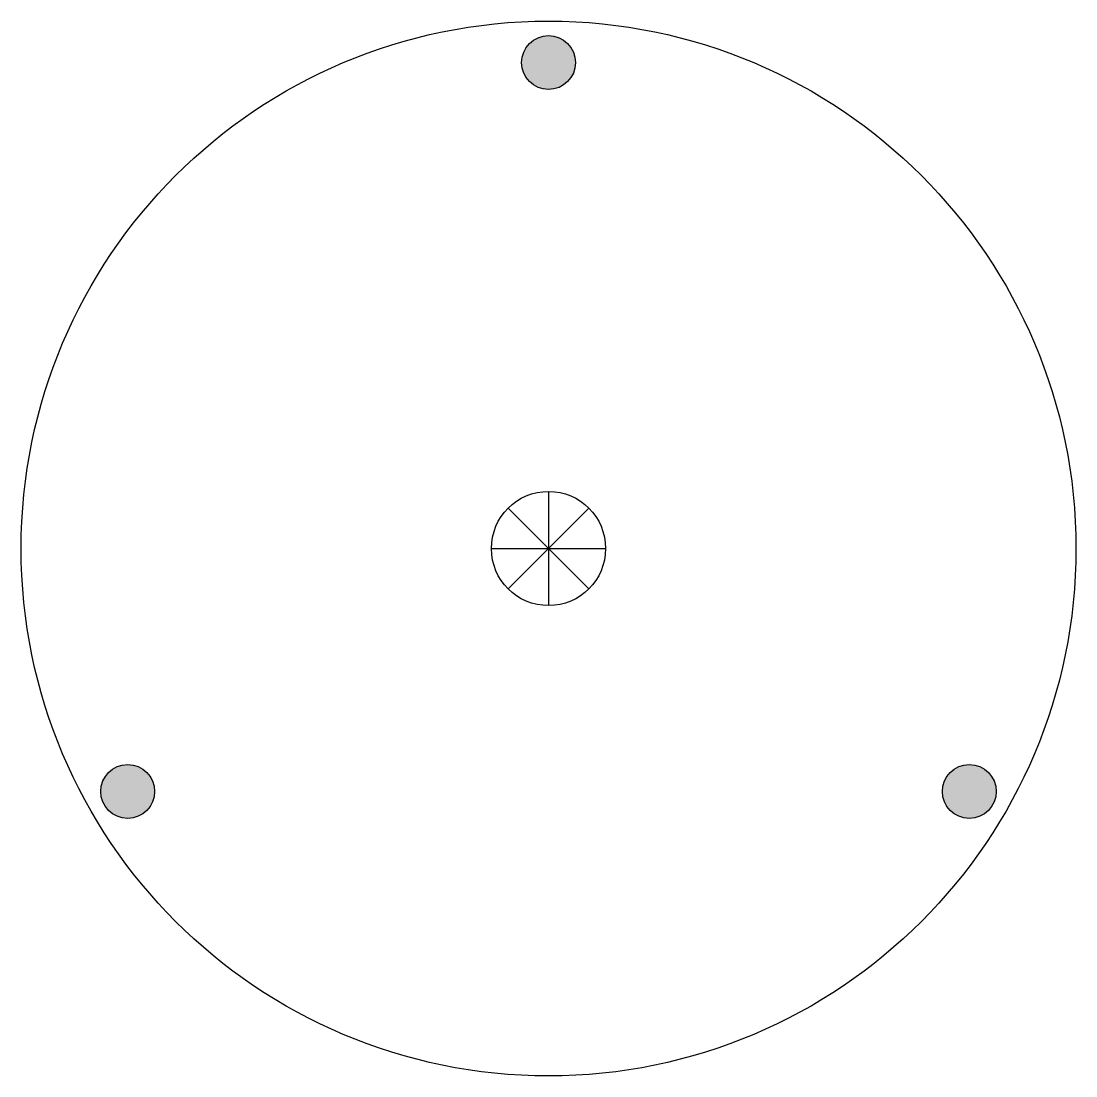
# Model space of a CAD drawing. Header units: inches. Extents: x -3.1 to 8.7, y -2.4 to 9.3.
import ezdxf

# ---------------------------------------------------------------- set-up
doc = ezdxf.new("R2010")
doc.units = ezdxf.units.IN
doc.header["$MEASUREMENT"] = 0
doc.layers.add('LAYER_1', color=7, linetype='Continuous')

# ---------------------------------------------------------------- blocks, each defined once
blk = doc.blocks.new('block 2')
at = {"layer": 'LAYER_1', "color": 83, "lineweight": 25}
blk.add_open_spline([(3.413, 3.473), (3.413, 3.824), (3.129, 4.109), (2.778, 4.109), (2.426, 4.109), (2.142, 3.824), (2.142, 3.473), (2.142, 3.122), (2.426, 2.837), (2.778, 2.837), (3.129, 2.837), (3.413, 3.122), (3.413, 3.473)], degree=3, knots=[0, 0, 0, 0, 1, 1, 1, 2, 2, 2, 3, 3, 3, 4, 4, 4, 4], dxfattribs=at)
blk = doc.blocks.new('block 3')
at = {"layer": 'LAYER_1', "color": 83, "lineweight": 25}
blk.add_lwpolyline([(2.778, 4.109), (2.778, 2.837)], dxfattribs=at)
blk = doc.blocks.new('block 4')
at = {"layer": 'LAYER_1', "color": 83, "lineweight": 25}
blk.add_lwpolyline([(2.142, 3.473), (3.413, 3.473)], dxfattribs=at)
blk = doc.blocks.new('block 5')
at = {"layer": 'LAYER_1', "color": 83, "lineweight": 25}
blk.add_lwpolyline([(2.328, 3.922), (3.227, 3.024)], dxfattribs=at)
blk = doc.blocks.new('block 6')
at = {"layer": 'LAYER_1', "color": 83, "lineweight": 25}
blk.add_lwpolyline([(3.227, 3.922), (2.328, 3.024)], dxfattribs=at)
blk = doc.blocks.new('block 7')
at = {"layer": 'LAYER_1', "color": 7, "lineweight": 25}
blk.add_open_spline([(3.078, 8.886), (3.078, 9.052), (2.943, 9.186), (2.778, 9.186), (2.612, 9.186), (2.478, 9.052), (2.478, 8.886), (2.478, 8.72), (2.612, 8.586), (2.778, 8.586), (2.943, 8.586), (3.078, 8.72), (3.078, 8.886)], degree=3, knots=[0, 0, 0, 0, 1, 1, 1, 2, 2, 2, 3, 3, 3, 4, 4, 4, 4], dxfattribs=at)
blk = doc.blocks.new('block 8')
at = {"layer": 'LAYER_1'}
h = blk.add_hatch(color=1, dxfattribs=at)
h.dxf.hatch_style = 2
edge = h.paths.add_edge_path()
edge.add_spline(control_points=[(3.078, 8.886), (3.078, 9.052), (2.943, 9.186), (2.778, 9.186), (2.612, 9.186), (2.478, 9.052), (2.478, 8.886), (2.478, 8.72), (2.612, 8.586), (2.778, 8.586), (2.943, 8.586), (3.078, 8.72), (3.078, 8.886)], knot_values=[0, 0, 0, 0, 1, 1, 1, 2, 2, 2, 3, 3, 3, 4, 4, 4, 4], degree=3, periodic=1)
at = {"layer": 'LAYER_1', "lineweight": 0}
blk.add_open_spline([(3.078, 8.886), (3.078, 9.052), (2.943, 9.186), (2.778, 9.186), (2.612, 9.186), (2.478, 9.052), (2.478, 8.886), (2.478, 8.72), (2.612, 8.586), (2.778, 8.586), (2.943, 8.586), (3.078, 8.72), (3.078, 8.886)], degree=3, knots=[0, 0, 0, 0, 1, 1, 1, 2, 2, 2, 3, 3, 3, 4, 4, 4, 4], dxfattribs=at)
blk = doc.blocks.new('block 9')
at = {"layer": 'LAYER_1', "color": 7, "lineweight": 25}
blk.add_open_spline([(7.765, 0.767), (7.765, 0.932), (7.631, 1.067), (7.465, 1.067), (7.3, 1.067), (7.165, 0.932), (7.165, 0.767), (7.165, 0.601), (7.3, 0.467), (7.465, 0.467), (7.631, 0.467), (7.765, 0.601), (7.765, 0.767)], degree=3, knots=[0, 0, 0, 0, 1, 1, 1, 2, 2, 2, 3, 3, 3, 4, 4, 4, 4], dxfattribs=at)
blk = doc.blocks.new('block 10')
at = {"layer": 'LAYER_1'}
h = blk.add_hatch(color=1, dxfattribs=at)
h.dxf.hatch_style = 2
edge = h.paths.add_edge_path()
edge.add_spline(control_points=[(7.765, 0.767), (7.765, 0.932), (7.631, 1.067), (7.465, 1.067), (7.3, 1.067), (7.165, 0.932), (7.165, 0.767), (7.165, 0.601), (7.3, 0.467), (7.465, 0.467), (7.631, 0.467), (7.765, 0.601), (7.765, 0.767)], knot_values=[0, 0, 0, 0, 1, 1, 1, 2, 2, 2, 3, 3, 3, 4, 4, 4, 4], degree=3, periodic=1)
at = {"layer": 'LAYER_1', "lineweight": 0}
blk.add_open_spline([(7.765, 0.767), (7.765, 0.932), (7.631, 1.067), (7.465, 1.067), (7.3, 1.067), (7.165, 0.932), (7.165, 0.767), (7.165, 0.601), (7.3, 0.467), (7.465, 0.467), (7.631, 0.467), (7.765, 0.601), (7.765, 0.767)], degree=3, knots=[0, 0, 0, 0, 1, 1, 1, 2, 2, 2, 3, 3, 3, 4, 4, 4, 4], dxfattribs=at)
blk = doc.blocks.new('block 11')
at = {"layer": 'LAYER_1', "color": 7, "lineweight": 25}
blk.add_open_spline([(-1.61, 0.767), (-1.61, 0.932), (-1.745, 1.067), (-1.91, 1.067), (-2.076, 1.067), (-2.21, 0.932), (-2.21, 0.767), (-2.21, 0.601), (-2.076, 0.467), (-1.91, 0.467), (-1.745, 0.467), (-1.61, 0.601), (-1.61, 0.767)], degree=3, knots=[0, 0, 0, 0, 1, 1, 1, 2, 2, 2, 3, 3, 3, 4, 4, 4, 4], dxfattribs=at)
blk = doc.blocks.new('block 12')
at = {"layer": 'LAYER_1'}
h = blk.add_hatch(color=1, dxfattribs=at)
h.dxf.hatch_style = 2
edge = h.paths.add_edge_path()
edge.add_spline(control_points=[(-1.61, 0.767), (-1.61, 0.932), (-1.745, 1.067), (-1.91, 1.067), (-2.076, 1.067), (-2.21, 0.932), (-2.21, 0.767), (-2.21, 0.601), (-2.076, 0.467), (-1.91, 0.467), (-1.745, 0.467), (-1.61, 0.601), (-1.61, 0.767)], knot_values=[0, 0, 0, 0, 1, 1, 1, 2, 2, 2, 3, 3, 3, 4, 4, 4, 4], degree=3, periodic=1)
at = {"layer": 'LAYER_1', "lineweight": 0}
blk.add_open_spline([(-1.61, 0.767), (-1.61, 0.932), (-1.745, 1.067), (-1.91, 1.067), (-2.076, 1.067), (-2.21, 0.932), (-2.21, 0.767), (-2.21, 0.601), (-2.076, 0.467), (-1.91, 0.467), (-1.745, 0.467), (-1.61, 0.601), (-1.61, 0.767)], degree=3, knots=[0, 0, 0, 0, 1, 1, 1, 2, 2, 2, 3, 3, 3, 4, 4, 4, 4], dxfattribs=at)
blk = doc.blocks.new('block 13')
at = {"layer": 'LAYER_1', "color": 7, "lineweight": 25}
blk.add_open_spline([(8.653, 3.473), (8.653, 6.718), (6.022, 9.348), (2.778, 9.348), (-0.467, 9.348), (-3.097, 6.718), (-3.097, 3.473), (-3.097, 0.228), (-0.467, -2.402), (2.778, -2.402), (6.022, -2.402), (8.653, 0.228), (8.653, 3.473)], degree=3, knots=[0, 0, 0, 0, 1, 1, 1, 2, 2, 2, 3, 3, 3, 4, 4, 4, 4], dxfattribs=at)

msp = doc.modelspace()

# ---------------------------------------------------------------- block references
at = {"layer": 'LAYER_1'}
for name in ['block 13', 'block 7', 'block 8', 'block 2', 'block 3', 'block 5', 'block 6', 'block 4', 'block 11', 'block 12', 'block 9', 'block 10']:
    msp.add_blockref(name, (0, 0), dxfattribs=at)

doc.saveas('drawing.dxf')
